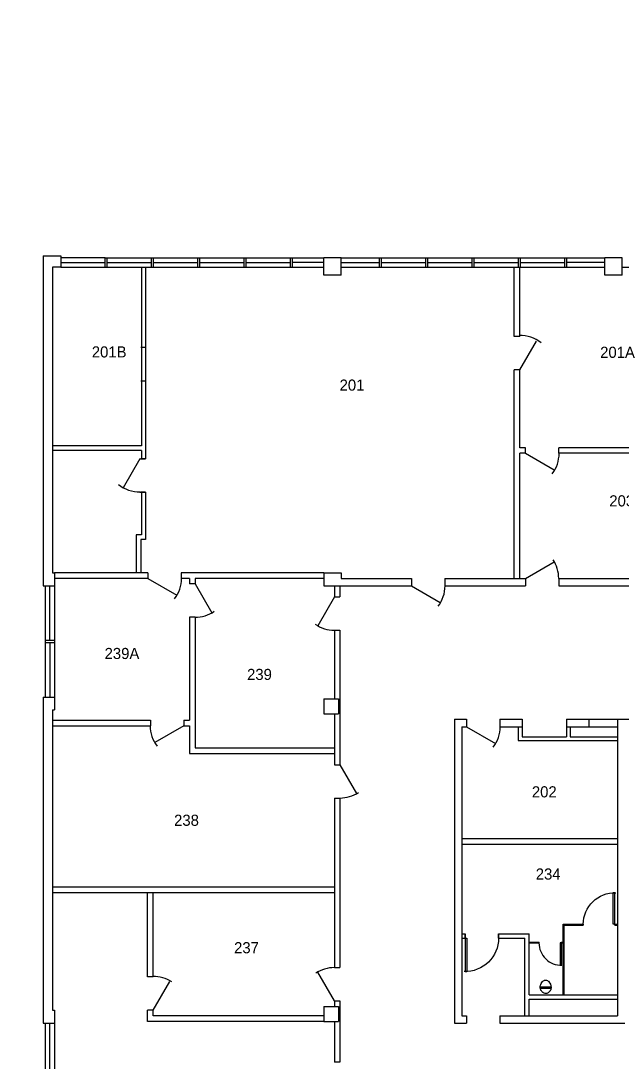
# Model space of a CAD drawing. Header units: inches. Extents: x -34849 to 37501, y -26482 to 39290.
# Drawn here: x 29 to 677, y 6671 to 7794 of the extents above; entities that cross this region are included whole.
import ezdxf
from ezdxf.enums import TextEntityAlignment as Align

# ---------------------------------------------------------------- set-up
doc = ezdxf.new("R2010")
doc.units = ezdxf.units.IN
doc.header["$MEASUREMENT"] = 0
for name, color, linetype in [('035$03DOOR', 150, 'Continuous'), ('035$03LOD', 251, 'Continuous'), ('035$03OFFICE', 7, 'Continuous'), ('035$03OUT', 7, 'Continuous'), ('035$03WAL', 7, 'Continuous'), ('035$04OFF', 7, 'Continuous')]:
    doc.layers.add(name, color=color, linetype=linetype)

# ---------------------------------------------------------------- blocks, each defined once
blk = doc.blocks.new('OFFICE')
at = {"color": 2, "linetype": 'Continuous'}
blk.add_attdef('OFFICE', text='', height=12, dxfattribs=at).set_placement((0, 0), align=Align.MIDDLE)
blk = doc.blocks.new('Easter Egg')
at = {"layer": '035$04OFF'}
for p, q in [((-6.1, 7.1), (5.5, 7.1)), ((-6.1, 5.9), (-5.4, 7.1)), ((-6.1, 5.9), (5.5, 5.9)), ((-4.8, 5.9), (-5.4, 7.1)), ((-4.8, 5.9), (-4.2, 7.1)), ((-3.6, 5.9), (-4.2, 7.1)), ((-3.6, 5.9), (-3, 7.1)), ((-2.4, 5.9), (-3, 7.1)), ((-2.4, 5.9), (-1.7, 7.1)), ((-1.1, 5.9), (-1.7, 7.1)), ((-1.1, 5.9), (-0.5, 7.1)), ((0.1, 5.9), (-0.5, 7.1)), ((0.1, 5.9), (0.7, 7.1)), ((1.3, 5.9), (0.7, 7.1)), ((1.3, 5.9), (2, 7.1)), ((2.6, 5.9), (2, 7.1)), ((2.6, 5.9), (3.2, 7.1)), ((3.8, 5.9), (3.2, 7.1)), ((3.8, 5.9), (4.4, 7.1)), ((5, 5.9), (4.4, 7.1)), ((5, 5.9), (5.5, 6.7))]:
    blk.add_line(p, q, dxfattribs=at)
blk.add_lwpolyline([(-0.4, 14.5), (0.5, 14.4), (1.5, 14.1), (2.4, 13.5), (2.8, 13.2), (3.5, 12.4), (3.8, 12), (4, 11.7), (4.3, 11.2), (4.8, 10.1), (5, 9.6), (5.1, 9.2), (5.3, 8.7), (5.4, 8.2), (5.4, 7.9), (5.4, 7.6), (5.5, 7.1), (5.5, 6.1), (5.5, 5.8), (5.4, 5.3), (5.3, 5), (5.2, 4.6), (5.1, 4.1), (4.9, 3.8), (4.7, 3.4), (4.6, 3.2), (4.4, 2.9), (4.3, 2.8), (4.2, 2.5), (4, 2.3), (3.9, 2.1), (3.4, 1.7), (3.1, 1.4), (2.9, 1.2), (2.3, 0.7), (1.6, 0.4), (0.9, 0.1), (0, 0), (-1, 0), (-2, 0.4), (-2.6, 0.7), (-3, 1), (-3.4, 1.3), (-4.2, 1.9), (-4.6, 2.4), (-4.9, 2.8), (-5.1, 3), (-5.3, 3.3), (-5.5, 3.8), (-5.6, 4.2), (-5.8, 4.7), (-5.9, 5.1), (-6.1, 5.9), (-6.1, 6.4), (-6.1, 6.6), (-6.1, 7.1), (-6.1, 7.4), (-6.1, 7.6), (-5.9, 9), (-5.6, 9.8), (-5.2, 10.9), (-4.5, 12.1), (-3.7, 13), (-3.3, 13.3), (-2.8, 13.7), (-2.5, 13.9), (-2, 14.1), (-1.4, 14.3), (-0.7, 14.4), (-0.5, 14.4), (-0.4, 14.5)], dxfattribs=at)

msp = doc.modelspace()

# ---------------------------------------------------------------- linework, layer by layer
at = {"layer": '035$03DOOR'}
for p, q in [((566.7, 7417.7, 0), (584.7, 7448.8, 0)), ((572.7, 7327.7, 0), (603.9, 7309.7, 0)), ((156.8, 7321.7, 0), (138.8, 7290.5, 0)), ((572.7, 7192.7, 0), (603.9, 7210.7, 0)), ((165.4, 7192.7, 0), (196.6, 7174.7, 0)), ((216.4, 7186.7, 0), (234.4, 7155.5, 0)), ((449.7, 7184.7, 0), (480.9, 7166.7, 0)), ((366.7, 7172.7, 0), (348.7, 7141.5, 0)), ((204.4, 7033.7, 0), (173.2, 7015.7, 0)), ((509.1, 7032.7, 0), (540.3, 7014.7, 0)), ((372.7, 6991.7, 0), (390.7, 6960.5, 0)), ((667.4, 6819.5, 0), (667.4, 6853.5, 0)), ((669.1, 6853.5, 0), (667.4, 6853.5, 0)), ((669.1, 6819.5, 0), (669.1, 6853.5, 0)), ((669.1, 6819.5, 0), (667.4, 6819.5, 0)), ((507.8, 6804.5, 0), (507.8, 6768.5, 0)), ((507.8, 6804.5, 0), (509.6, 6804.5, 0)), ((509.6, 6804.5, 0), (509.6, 6768.5, 0)), ((611.4, 6799.3, 0), (610.2, 6799.3, 0)), ((610.2, 6799.3, 0), (610.2, 6775.3, 0)), ((611.4, 6799.3, 0), (611.4, 6775.3, 0)), ((366.7, 6736.7, 0), (348.7, 6767.8, 0)), ((507.8, 6768.5, 0), (509.6, 6768.5, 0)), ((611.4, 6775.3, 0), (610.2, 6775.3, 0)), ((171.3, 6726.7, 0), (189.3, 6757.8, 0))]:
    msp.add_line(p, q, dxfattribs=at)
for centre, radius, start, end in [((566.7, 7417.7, 0), 37.3, 51.7625, 90.7584), ((572.7, 7327.7, 0), 36.4, 322.6791, 359.8532), ((156.8, 7323.4, 0), 37.3, 231.7625, 270.7584), ((572.7, 7192.7, 0), 36, 0, 33.9736), ((165.4, 7192.7, 0), 36.4, 322.6791, 359.8532), ((449.7, 7184.7, 0), 36.4, 322.6791, 359.8532), ((216.4, 7186.7, 0), 36, 270, 304.9737), ((366.7, 7172.7, 0), 36, 235.0263, 270), ((204.4, 7033.7, 0), 36.4, 180.1468, 217.3209), ((509.1, 7032.7, 0), 36.4, 322.6791, 359.8532), ((372.7, 6991.7, 0), 36, 270, 303.8573), ((366.7, 6736.7, 0), 36, 90, 123.8573), ((171.3, 6726.7, 0), 36.5, 56.7444, 90.6394)]:
    msp.add_arc(centre, radius, start, end, dxfattribs=at)
at = {"layer": '035$03DOOR', "extrusion": (0, 0, -1)}
for centre, major_axis, start_param, end_param in [((669.1, 6819.5, 0), (-24, 24), 5.497787, 7.098376), ((507.8, 6804.5, 0), (25.5, 25.5), 0.785398, 2.385987)]:
    msp.add_ellipse(centre, major_axis=major_axis, ratio=1, start_param=start_param, end_param=end_param, dxfattribs=at)
at = {"layer": '035$03DOOR'}
msp.add_ellipse((611.4, 6799.3, 0), major_axis=(-17, 17), ratio=1, start_param=0.785398, end_param=2.385987, dxfattribs=at)
at = {"layer": '035$03LOD'}
for p, q in [((119.5, 7538.7, 0), (71.5, 7538.7, 0)), ((71.5, 7533.6, 0), (119.5, 7533.6, 0)), ((121.5, 7538.7, 0), (169.5, 7538.7, 0)), ((121.5, 7533.7, 0), (169.5, 7533.7, 0)), ((171.5, 7538.7, 0), (219.5, 7538.7, 0)), ((171.5, 7533.7, 0), (219.5, 7533.7, 0)), ((221.5, 7538.7, 0), (269.5, 7538.7, 0)), ((221.5, 7533.7, 0), (269.5, 7533.7, 0)), ((271.5, 7538.7, 0), (319.5, 7538.7, 0)), ((271.5, 7533.7, 0), (319.5, 7533.7, 0)), ((321.5, 7538.7, 0), (355.3, 7538.7, 0)), ((321.5, 7533.8, 0), (355.3, 7533.8, 0)), ((374.1, 7538.7, 0), (415.4, 7538.7, 0)), ((374.1, 7533.6, 0), (415.4, 7533.6, 0)), ((417.4, 7538.7, 0), (465.4, 7538.7, 0)), ((417.4, 7533.7, 0), (465.4, 7533.7, 0)), ((467.4, 7538.7, 0), (658.3, 7538.7, 0)), ((467.4, 7533.7, 0), (515.4, 7533.7, 0)), ((517.4, 7533.7, 0), (565.4, 7533.7, 0)), ((567.4, 7533.7, 0), (615.4, 7533.7, 0)), ((617.4, 7533.8, 0), (658.3, 7533.8, 0)), ((71.5, 7528.7, 0), (119.5, 7528.7, 0)), ((121.5, 7528.7, 0), (169.5, 7528.7, 0)), ((171.5, 7528.7, 0), (219.5, 7528.7, 0)), ((221.5, 7528.7, 0), (269.5, 7528.7, 0)), ((271.5, 7528.7, 0), (319.5, 7528.7, 0)), ((321.5, 7528.7, 0), (355.3, 7528.7, 0)), ((374.1, 7528.7, 0), (415.4, 7528.7, 0)), ((417.4, 7528.7, 0), (465.4, 7528.7, 0)), ((467.4, 7528.7, 0), (515.4, 7528.7, 0)), ((517.4, 7528.7, 0), (565.4, 7528.7, 0)), ((567.4, 7528.7, 0), (615.4, 7528.7, 0)), ((617.4, 7528.7, 0), (658.3, 7528.7, 0)), ((677.1, 7528.7, 0), (723.1, 7528.7, 0)), ((54.7, 7184.7, 0), (54.7, 7125.9, 0)), ((59.7, 7125.9, 0), (59.7, 7184.7, 0)), ((64.7, 7184.7, 0), (64.7, 7125.9, 0)), ((54.7, 7123.4, 0), (54.7, 7064.7, 0)), ((59.7, 7123.4, 0), (59.7, 7064.7, 0)), ((64.7, 7123.4, 0), (64.7, 7064.7, 0)), ((54.7, 6712.7, 0), (54.7, 6654.1, 0)), ((59.7, 6654.1, 0), (59.7, 6712.7, 0)), ((64.7, 6712.7, 0), (64.7, 6654.1, 0))]:
    msp.add_line(p, q, dxfattribs=at)
at = {"layer": '035$03OUT'}
for p, q in [((52.7, 7540.7, 0), (52.7, 7184.7, 0)), ((52.7, 7540.7, 0), (71.5, 7540.7, 0)), ((71.5, 7540.7, 0), (71.5, 7528.7, 0)), ((119.5, 7538.7, 0), (121.5, 7538.7, 0)), ((119.5, 7528.7, 0), (119.5, 7538.7, 0)), ((121.5, 7528.7, 0), (121.5, 7538.7, 0)), ((169.5, 7538.7, 0), (171.5, 7538.7, 0)), ((169.5, 7528.7, 0), (169.5, 7538.7, 0)), ((171.5, 7528.7, 0), (171.5, 7538.7, 0)), ((219.5, 7538.7, 0), (221.5, 7538.7, 0)), ((219.5, 7528.7, 0), (219.5, 7538.7, 0)), ((221.5, 7528.7, 0), (221.5, 7538.7, 0)), ((269.5, 7538.7, 0), (271.5, 7538.7, 0)), ((269.5, 7528.7, 0), (269.5, 7538.7, 0)), ((271.5, 7528.7, 0), (271.5, 7538.7, 0)), ((319.5, 7538.7, 0), (321.5, 7538.7, 0)), ((319.5, 7528.7, 0), (319.5, 7538.7, 0)), ((321.5, 7528.7, 0), (321.5, 7538.7, 0)), ((374.1, 7538.7, 0), (355.3, 7538.7, 0)), ((355.3, 7519.9, 0), (355.3, 7538.7, 0)), ((374.1, 7519.9, 0), (374.1, 7538.7, 0)), ((415.4, 7528.7, 0), (415.4, 7538.7, 0)), ((415.4, 7538.7, 0), (417.4, 7538.7, 0)), ((417.4, 7528.7, 0), (417.4, 7538.7, 0)), ((465.4, 7528.7, 0), (465.4, 7538.7, 0)), ((465.4, 7538.7, 0), (467.4, 7538.7, 0)), ((467.4, 7528.7, 0), (467.4, 7538.7, 0)), ((515.4, 7528.7, 0), (515.4, 7538.7, 0)), ((515.4, 7538.7, 0), (517.4, 7538.7, 0)), ((517.4, 7528.7, 0), (517.4, 7538.7, 0)), ((565.4, 7528.7, 0), (565.4, 7538.7, 0)), ((565.4, 7538.7, 0), (567.4, 7538.7, 0)), ((567.4, 7528.7, 0), (567.4, 7538.7, 0)), ((615.4, 7528.7, 0), (615.4, 7538.8, 0)), ((615.4, 7538.8, 0), (617.4, 7538.8, 0)), ((617.4, 7528.7, 0), (617.4, 7538.8, 0)), ((677.1, 7538.7, 0), (658.3, 7538.7, 0)), ((658.3, 7519.9, 0), (658.3, 7538.7, 0)), ((677.1, 7519.9, 0), (677.1, 7538.7, 0)), ((62.7, 7528.7, 0), (62.7, 7198.7, 0)), ((71.5, 7528.7, 0), (62.7, 7528.7, 0)), ((119.5, 7528.7, 0), (121.5, 7528.7, 0)), ((169.5, 7528.7, 0), (171.5, 7528.7, 0)), ((219.5, 7528.7, 0), (221.5, 7528.7, 0)), ((269.5, 7528.7, 0), (271.5, 7528.7, 0)), ((319.5, 7528.7, 0), (321.5, 7528.7, 0)), ((374.1, 7519.9, 0), (355.3, 7519.9, 0)), ((415.4, 7528.7, 0), (417.4, 7528.7, 0)), ((465.4, 7528.7, 0), (467.4, 7528.7, 0)), ((515.4, 7528.7, 0), (517.4, 7528.7, 0)), ((565.4, 7528.7, 0), (567.4, 7528.7, 0)), ((615.4, 7528.7, 0), (617.4, 7528.7, 0)), ((677.1, 7519.9, 0), (658.3, 7519.9, 0)), ((62.7, 7198.7, 0), (64.7, 7198.7, 0)), ((64.7, 7198.7, 0), (64.7, 7184.7, 0)), ((52.7, 7184.7, 0), (64.7, 7184.7, 0)), ((54.7, 7125.9, 0), (64.7, 7125.9, 0)), ((54.7, 7125.9, 0), (54.7, 7123.4, 0)), ((64.7, 7125.9, 0), (64.7, 7123.4, 0)), ((54.7, 7123.4, 0), (64.7, 7123.4, 0)), ((52.7, 7064.7, 0), (52.7, 6712.7, 0)), ((52.7, 7064.7, 0), (64.7, 7064.7, 0)), ((64.7, 7064.7, 0), (64.7, 7050.7, 0)), ((62.7, 7050.7, 0), (62.7, 6726.7, 0)), ((62.7, 7050.7, 0), (64.7, 7050.7, 0)), ((62.7, 6726.7, 0), (64.7, 6726.7, 0)), ((64.7, 6726.7, 0), (64.7, 6712.7, 0)), ((52.7, 6712.7, 0), (64.7, 6712.7, 0))]:
    msp.add_line(p, q, dxfattribs=at)
at = {"layer": '035$03WAL'}
for p, q in [((158.8, 7528.7, 0), (158.8, 7335.7, 0)), ((162.8, 7528.7, 0), (162.8, 7321.7, 0)), ((560.7, 7453.7, 0), (560.7, 7528.7, 0)), ((566.7, 7453.7, 0), (566.7, 7528.7, 0)), ((566.7, 7453.7, 0), (560.7, 7453.7, 0)), ((162.8, 7441.7, 0), (157.8, 7441.7, 0)), ((560.7, 7192.7, 0), (560.7, 7417.7, 0)), ((566.7, 7417.7, 0), (560.7, 7417.7, 0)), ((566.7, 7333.7, 0), (566.7, 7417.7, 0)), ((162.8, 7405.7, 0), (157.8, 7405.7, 0)), ((158.8, 7335.7, 0), (62.7, 7335.7, 0)), ((158.8, 7330.7, 0), (62.7, 7330.7, 0)), ((158.8, 7330.7, 0), (158.8, 7321.7, 0)), ((572.7, 7333.7, 0), (566.7, 7333.7, 0)), ((566.7, 7192.7, 0), (566.7, 7327.7, 0)), ((572.7, 7327.7, 0), (566.7, 7327.7, 0)), ((572.7, 7327.7, 0), (572.7, 7333.7, 0)), ((768.7, 7333.7, 0), (608.7, 7333.7, 0)), ((608.7, 7327.7, 0), (608.7, 7333.7, 0)), ((768.7, 7327.7, 0), (608.7, 7327.7, 0)), ((156.8, 7321.7, 0), (162.8, 7321.7, 0)), ((162.8, 7321.7, 0), (157.8, 7321.7, 0)), ((156.8, 7285.7, 0), (162.8, 7285.7, 0)), ((162.8, 7285.7, 0), (157.8, 7285.7, 0)), ((158.8, 7285.7, 0), (158.8, 7239.7, 0)), ((162.8, 7285.7, 0), (162.8, 7234.7, 0)), ((152.8, 7239.7, 0), (152.8, 7198.7, 0)), ((158.8, 7239.7, 0), (152.8, 7239.7, 0)), ((157.8, 7234.7, 0), (157.8, 7198.7, 0)), ((162.8, 7234.7, 0), (157.8, 7234.7, 0)), ((165.4, 7198.7, 0), (64.7, 7198.7, 0)), ((165.4, 7192.7, 0), (64.7, 7192.7, 0)), ((165.4, 7198.7, 0), (165.4, 7192.7, 0)), ((355.3, 7198.7, 0), (201.4, 7198.7, 0)), ((201.4, 7198.7, 0), (201.4, 7192.7, 0)), ((210.4, 7192.7, 0), (201.4, 7192.7, 0)), ((210.4, 7192.7, 0), (210.4, 7186.7, 0)), ((355.3, 7192.7, 0), (216.4, 7192.7, 0)), ((216.4, 7192.7, 0), (216.4, 7186.7, 0)), ((355.3, 7198.7, 0), (374.1, 7198.7, 0)), ((355.3, 7198.7, 0), (355.3, 7184.7, 0)), ((374.1, 7198.7, 0), (374.1, 7192.7, 0)), ((374.1, 7192.7, 0), (449.7, 7192.7, 0)), ((449.7, 7192.7, 0), (449.7, 7184.7, 0)), ((485.7, 7192.7, 0), (572.7, 7192.7, 0)), ((485.7, 7192.7, 0), (485.7, 7184.7, 0)), ((572.7, 7192.7, 0), (572.7, 7184.7, 0)), ((608.7, 7192.7, 0), (1011.7, 7192.7, 0)), ((608.7, 7192.7, 0), (608.7, 7184.7, 0)), ((216.4, 7186.7, 0), (210.4, 7186.7, 0)), ((355.3, 7184.7, 0), (449.7, 7184.7, 0)), ((366.7, 7184.7, 0), (366.7, 7172.7, 0)), ((372.7, 7184.7, 0), (372.7, 7172.7, 0)), ((485.7, 7184.7, 0), (572.7, 7184.7, 0)), ((608.7, 7184.7, 0), (1011.7, 7184.7, 0)), ((366.7, 7172.7, 0), (372.7, 7172.7, 0)), ((210.4, 7150.7, 0), (210.4, 7039.7, 0)), ((216.4, 7150.7, 0), (210.4, 7150.7, 0)), ((216.4, 7150.7, 0), (216.4, 7009.7, 0)), ((366.7, 7136.7, 0), (366.7, 7062.7, 0)), ((366.7, 7136.7, 0), (372.7, 7136.7, 0)), ((372.7, 7136.7, 0), (372.7, 6991.7, 0)), ((355.3, 7062.7, 0), (355.3, 7046.7, 0)), ((355.3, 7062.7, 0), (371.3, 7062.7, 0)), ((371.3, 7062.7, 0), (371.3, 7046.7, 0)), ((355.3, 7046.7, 0), (371.3, 7046.7, 0)), ((366.7, 7046.7, 0), (366.7, 6991.7, 0)), ((62.7, 7039.7, 0), (168.4, 7039.7, 0)), ((168.4, 7039.7, 0), (168.4, 7033.7, 0)), ((204.4, 7039.7, 0), (210.4, 7039.7, 0)), ((204.4, 7039.7, 0), (204.4, 7033.7, 0)), ((496.1, 7040.7, 0), (496.1, 6712.7, 0)), ((496.1, 7040.7, 0), (509.1, 7040.7, 0)), ((509.1, 7040.7, 0), (509.1, 7032.7, 0)), ((545.1, 7040.7, 0), (569.1, 7040.7, 0)), ((545.1, 7040.7, 0), (545.1, 7032.7, 0)), ((569.1, 7040.7, 0), (569.1, 7032.7, 0)), ((617.1, 7040.7, 0), (641.1, 7040.7, 0)), ((617.1, 7040.7, 0), (617.1, 7032.7, 0)), ((641.1, 7040.7, 0), (672.1, 7040.7, 0)), ((641.1, 7040.7, 0), (641.1, 7032.7, 0)), ((672.1, 7040.7, 0), (672.1, 6720.7, 0)), ((672.1, 7040.7, 0), (698.1, 7040.7, 0)), ((62.7, 7033.7, 0), (168.4, 7033.7, 0)), ((204.4, 7033.7, 0), (210.4, 7033.7, 0)), ((210.4, 7033.7, 0), (210.4, 7003.7, 0)), ((504.1, 7032.7, 0), (504.1, 6720.7, 0)), ((504.1, 7032.7, 0), (509.1, 7032.7, 0)), ((545.1, 7032.7, 0), (569.1, 7032.7, 0)), ((565.1, 7032.7, 0), (565.1, 7017.7, 0)), ((569.1, 7032.7, 0), (569.1, 7021.7, 0)), ((617.1, 7032.7, 0), (617.1, 7021.7, 0)), ((617.1, 7032.7, 0), (641.1, 7032.7, 0)), ((621.1, 7032.7, 0), (621.1, 7021.7, 0)), ((641.1, 7032.7, 0), (672.1, 7032.7, 0)), ((565.1, 7017.7, 0), (672.1, 7017.7, 0)), ((569.1, 7021.7, 0), (617.1, 7021.7, 0)), ((621.1, 7021.7, 0), (672.1, 7021.7, 0)), ((210.4, 7003.7, 0), (366.7, 7003.7, 0)), ((216.4, 7009.7, 0), (366.7, 7009.7, 0)), ((366.7, 6991.7, 0), (372.7, 6991.7, 0)), ((366.7, 6955.7, 0), (366.7, 6772.7, 0)), ((366.7, 6955.7, 0), (372.7, 6955.7, 0)), ((372.7, 6955.7, 0), (372.7, 6772.7, 0)), ((672.1, 6911.7, 0), (504.1, 6911.7, 0)), ((672.1, 6905.7, 0), (504.1, 6905.7, 0)), ((62.7, 6859.7, 0), (366.7, 6859.7, 0)), ((62.7, 6853.7, 0), (366.7, 6853.7, 0)), ((165.3, 6762.7, 0), (165.3, 6853.7, 0)), ((171.3, 6762.7, 0), (171.3, 6853.7, 0)), ((613.4, 6743.9, 0), (613.4, 6818.3, 0)), ((613.4, 6818.3, 0), (614.4, 6818.3, 0)), ((613.5, 6819.5, 0), (635.1, 6819.5, 0)), ((613.5, 6818.5, 0), (613.5, 6819.5, 0)), ((613.5, 6818.5, 0), (635.1, 6818.5, 0)), ((614.4, 6743.9, 0), (614.4, 6818.3, 0)), ((635.1, 6819.5, 0), (635.1, 6818.5, 0)), ((669.2, 6819.5, 0), (671.9, 6819.5, 0)), ((669.2, 6818.5, 0), (671.9, 6818.5, 0)), ((504.1, 6809.2, 0), (507.8, 6809.2, 0)), ((504.1, 6804.5, 0), (507.8, 6804.5, 0)), ((543.8, 6809.2, 0), (576.8, 6809.2, 0)), ((543.8, 6804.5, 0), (561.5, 6804.5, 0)), ((549.9, 6804.5, 0), (572.1, 6804.5, 0)), ((572.1, 6720.7, 0), (572.1, 6804.5, 0)), ((576.8, 6743.3, 0), (576.8, 6809.2, 0)), ((576.8, 6800.3, 0), (587.4, 6800.3, 0)), ((576.8, 6799.3, 0), (587.4, 6799.3, 0)), ((587.4, 6799.3, 0), (587.4, 6800.3, 0)), ((611.4, 6800.3, 0), (613.1, 6800.3, 0)), ((611.4, 6799.3, 0), (613.1, 6799.3, 0)), ((613.1, 6799.3, 0), (613.1, 6800.3, 0)), ((366.7, 6772.7, 0), (372.7, 6772.7, 0)), ((171.3, 6762.7, 0), (165.3, 6762.7, 0)), ((576.8, 6743.3, 0), (672.1, 6743.3, 0)), ((613.4, 6743.9, 0), (614.4, 6743.9, 0)), ((366.7, 6736.7, 0), (366.7, 6730.7, 0)), ((366.7, 6736.7, 0), (372.7, 6736.7, 0)), ((372.7, 6736.7, 0), (372.7, 6670.7, 0)), ((576.8, 6720.7, 0), (576.8, 6738.7, 0)), ((576.8, 6738.7, 0), (672.1, 6738.7, 0)), ((171.3, 6726.7, 0), (165.3, 6726.7, 0)), ((165.3, 6714.7, 0), (165.3, 6726.7, 0)), ((171.3, 6720.7, 0), (171.3, 6726.7, 0)), ((355.3, 6720.7, 0), (171.3, 6720.7, 0)), ((355.3, 6730.7, 0), (371.3, 6730.7, 0)), ((355.3, 6730.7, 0), (355.3, 6714.7, 0)), ((371.3, 6730.7, 0), (371.3, 6714.7, 0)), ((504.1, 6720.7, 0), (509.1, 6720.7, 0)), ((509.1, 6720.7, 0), (509.1, 6712.7, 0)), ((545.1, 6720.7, 0), (672.1, 6720.7, 0)), ((545.1, 6720.7, 0), (545.1, 6712.7, 0)), ((355.3, 6714.7, 0), (165.3, 6714.7, 0)), ((355.3, 6714.7, 0), (371.3, 6714.7, 0)), ((366.7, 6714.7, 0), (366.7, 6670.7, 0)), ((496.1, 6712.7, 0), (509.1, 6712.7, 0)), ((545.1, 6712.7, 0), (680.1, 6712.7, 0)), ((372.7, 6670.7, 0), (366.7, 6670.7, 0))]:
    msp.add_line(p, q, dxfattribs=at)
for points in [[(669.2, 6818.5, 0), (669.2, 6819.5, 0), (669.2, 6819.5, 80), (669.2, 6818.5, 80)], [(507.8, 6804.5, 0), (507.8, 6809.2, 0), (507.8, 6809.2, 80), (507.8, 6804.5, 80)], [(543.8, 6804.5, 0), (543.8, 6809.2, 0), (543.8, 6809.2, 80), (543.8, 6804.5, 80)], [(611.4, 6799.3, 0), (611.4, 6800.3, 0), (611.4, 6800.3, 80), (611.4, 6799.3, 80)]]:
    msp.add_3dface(points, dxfattribs=at)
at = {"layer": '035$04OFF', "color": 1}
msp.add_circle((4615.6, 6404.2, 0), 32885.9, dxfattribs=at)

# ---------------------------------------------------------------- block references
at = {"layer": '035$03OFFICE', "color": 7}
ref = msp.add_blockref('OFFICE', (123.8, 7437.1), dxfattribs=at)
ref.add_attrib('OFFICE', '201B', dxfattribs={"layer": '0', "color": 7, "linetype": 'Continuous', "height": 12}).set_placement((123.8, 7437.1), align=Align.MIDDLE)
ref = msp.add_blockref('OFFICE', (672.1, 7436.7), dxfattribs=at)
ref.add_attrib('OFFICE', '201A', dxfattribs={"layer": '0', "color": 7, "linetype": 'Continuous', "height": 12}).set_placement((672.1, 7436.7), align=Align.MIDDLE)
ref = msp.add_blockref('OFFICE', (385.7, 7401.3), dxfattribs=at)
ref.add_attrib('OFFICE', '201', dxfattribs={"layer": '0', "color": 7, "linetype": 'Continuous', "height": 12}).set_placement((385.7, 7401.3), align=Align.MIDDLE)
ref = msp.add_blockref('OFFICE', (676.6, 7276.4), dxfattribs=at)
ref.add_attrib('OFFICE', '203', dxfattribs={"layer": '0', "color": 7, "linetype": 'Continuous', "height": 12}).set_placement((676.6, 7276.4), align=Align.MIDDLE)
ref = msp.add_blockref('OFFICE', (137.6, 7111.7), dxfattribs=at)
ref.add_attrib('OFFICE', '239A', dxfattribs={"layer": '0', "color": 7, "linetype": 'Continuous', "height": 12}).set_placement((137.6, 7111.7), align=Align.MIDDLE)
ref = msp.add_blockref('OFFICE', (285.9, 7089.1), dxfattribs=at)
ref.add_attrib('OFFICE', '239', dxfattribs={"layer": '0', "color": 7, "linetype": 'Continuous', "height": 12}).set_placement((285.9, 7089.1), align=Align.MIDDLE)
ref = msp.add_blockref('OFFICE', (593.1, 6962.4), dxfattribs=at)
ref.add_attrib('OFFICE', '202', dxfattribs={"layer": '0', "color": 7, "linetype": 'Continuous', "height": 12}).set_placement((593.1, 6962.4), align=Align.MIDDLE)
ref = msp.add_blockref('OFFICE', (207.2, 6931.7), dxfattribs=at)
ref.add_attrib('OFFICE', '238', dxfattribs={"layer": '0', "color": 7, "linetype": 'Continuous', "height": 12}).set_placement((207.2, 6931.7), align=Align.MIDDLE)
ref = msp.add_blockref('OFFICE', (597.3, 6873.7), dxfattribs=at)
ref.add_attrib('OFFICE', '234', dxfattribs={"layer": '0', "color": 7, "linetype": 'Continuous', "height": 12}).set_placement((597.3, 6873.7), align=Align.MIDDLE)
ref = msp.add_blockref('OFFICE', (271.9, 6794.2), dxfattribs=at)
ref.add_attrib('OFFICE', '237', dxfattribs={"layer": '0', "color": 7, "linetype": 'Continuous', "height": 12}).set_placement((271.9, 6794.2), align=Align.MIDDLE)
at = {"layer": '035$04OFF'}
msp.add_blockref('Easter Egg', (594.9, 6744.7), dxfattribs=at)

doc.saveas('drawing.dxf')
